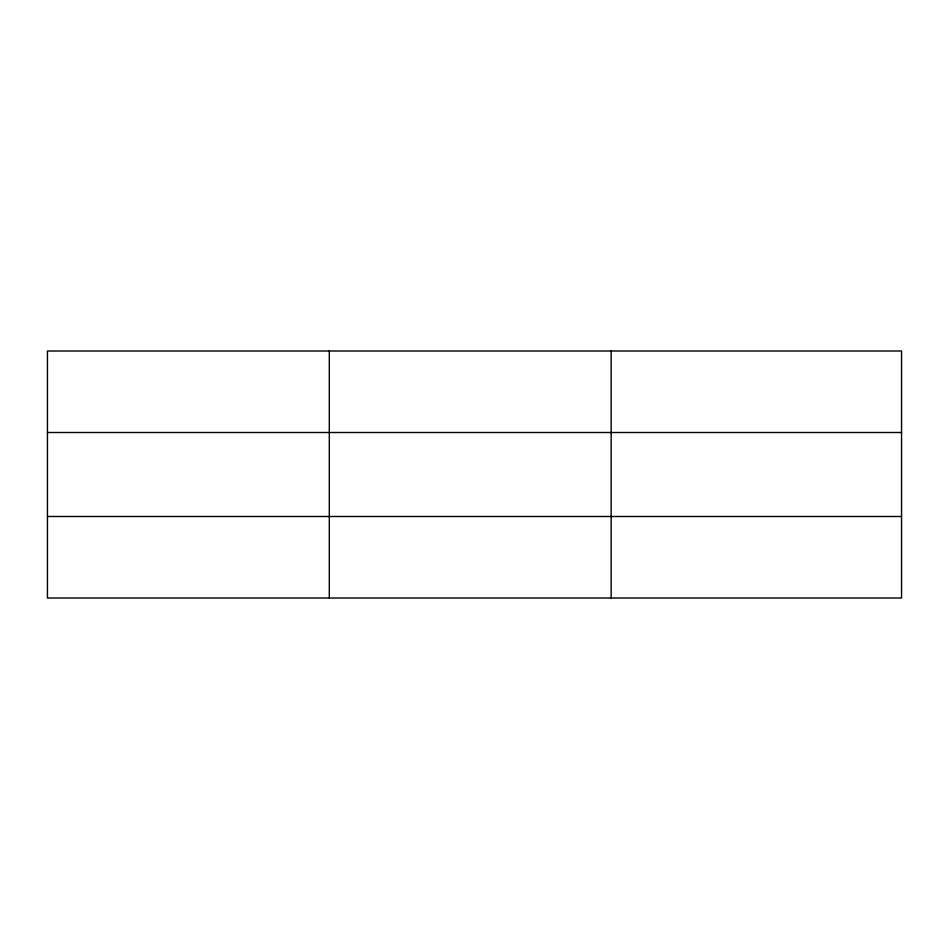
<?xml version="1.0" encoding="UTF-8"?>
<svg xmlns="http://www.w3.org/2000/svg" width="949" height="949" viewBox="0 0 949 949"><rect width="100%" height="100%" fill="white"/><g stroke="black" fill="none" stroke-linecap="round" stroke-linejoin="round"><path stroke-width="1.42" d="M329.303 598L329.303 351M611.156 598L611.156 351M901.55 516.493L901.55 598L47.45 598L47.45 351L901.55 351L901.55 516.493L47.45 516.493M47.45 432.507L901.55 432.507"/></g></svg>
